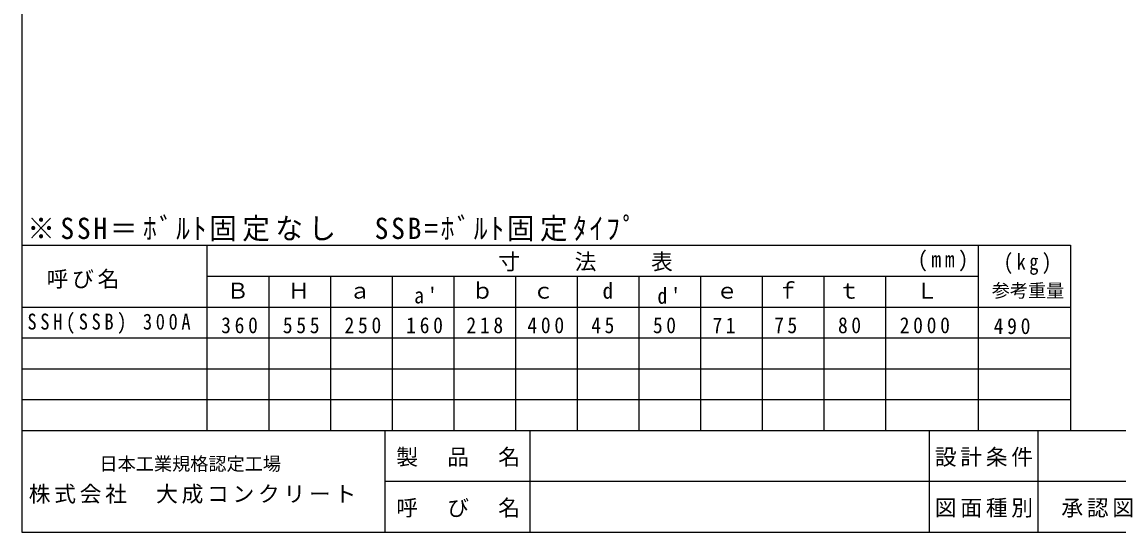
# Model space of a CAD drawing. Units: millimetres at full size, sheet at 1:20; details may follow other scales. Extents: x -10229 to 2612, y -1965 to 1806.
# Drawn here: x -2788 to 233, y -1894 to -489 of the extents above; entities that cross this region are included whole.
import ezdxf
from ezdxf.enums import TextEntityAlignment as Align

# ---------------------------------------------------------------- set-up
doc = ezdxf.new("R2010")
doc.units = ezdxf.units.MM
doc.header["$LTSCALE"] = 20
doc.layers.add('0-3', color=7, linetype='Continuous')
doc.layers.add('F-0', color=2, linetype='Continuous')
doc.styles.add('ＭＳ ゴシック', font='')
doc.styles.get('ＭＳ ゴシック').set_extended_font_data('MS Gothic')

msp = doc.modelspace()

# ---------------------------------------------------------------- linework, layer by layer
at = {"layer": '0-3'}
for p, q in [((-2788, -1104), (102, -1104)), ((-2278, -1104), (-2278, -1614)), ((-153, -1104), (-153, -1614)), ((102, -1104), (102, -1614)), ((-2278, -1189), (-153, -1189)), ((-2108, -1189), (-2108, -1614)), ((-1938, -1189), (-1938, -1614)), ((-1768, -1189), (-1768, -1614)), ((-1598, -1189), (-1598, -1614)), ((-1428, -1189), (-1428, -1614)), ((-1258, -1189), (-1258, -1614)), ((-1088, -1189), (-1088, -1614)), ((-918, -1189), (-918, -1614)), ((-748, -1189), (-748, -1614)), ((-578, -1189), (-578, -1614)), ((-408, -1189), (-408, -1614)), ((-2788, -1274), (102, -1274)), ((-2788, -1359), (102, -1359)), ((-2788, -1444), (-153, -1444)), ((-153, -1444), (102, -1444)), ((-2788, -1529), (102, -1529))]:
    msp.add_line(p, q, dxfattribs=at)
at = {"layer": 'F-0'}
for p, q in [((-2788, 1806), (-2788, -1894)), ((-2788, -1614), (2612, -1614)), ((-1788, -1614), (-1788, -1894)), ((-1388, -1614), (-1388, -1894)), ((-288, -1614), (-288, -1894)), ((12, -1614), (12, -1894)), ((-1788, -1754), (1552, -1754)), ((-2788, -1894), (2612, -1894))]:
    msp.add_line(p, q, dxfattribs=at)

# ---------------------------------------------------------------- texts
at = {"layer": '0-3', "style": 'ＭＳ ゴシック'}
for s, p in [('Ｂ', (-2223.02, -1264.08)), ('Ｈ', (-2055.02, -1264.08)), ('ｂ', (-1549.02, -1264.08)), ('d', (-1188.21, -1264.2)), ('ｆ', (-707.02, -1264.08)), ('Ｌ', (-323.65, -1264.08)), ('ａ', (-1887.02, -1264.08)), ('ｃ', (-1381.02, -1264.08)), ('ｅ', (-875.02, -1264.08)), ('ｔ', (-539.02, -1264.08))]:
    msp.add_text(s, height=43.99, dxfattribs=at).set_placement(p, align=Align.BOTTOM_LEFT)
at = {"layer": '0-3', "color": 4, "style": 'ＭＳ ゴシック'}
msp.add_text('参考重量', height=36.66, dxfattribs=at).set_placement((-115.45, -1258.1), align=Align.BOTTOM_LEFT)
at = {"layer": '0-3', "attachment_point": 7, "style": 'ＭＳ ゴシック'}
for s, insert, char_height in [('\\T1.2;\\W0.95;※SSH＝ﾎﾞﾙﾄ固定なし\u3000SSB=ﾎﾞﾙﾄ固定ﾀｲﾌﾟ', (-2773.21, -1093.42), 58.65), ('\\T1.38;\\W0.9;(mm)', (-319, -1176), 43.99), ('\\T1.17;寸\u3000\u3000法\u3000\u3000表', (-1475.42, -1176), 43.99), ('\\T1.38;\\W0.85;(kg)', (-82.13, -1185.62), 43.99), ('\\T1.17;呼び名', (-2719.93, -1223.68), 43.99), ("\\T1.36;\\W0.9;a'", (-1706.99, -1264.73), 43.99), ("\\T1.36;\\W0.9;d'", (-1036.61, -1265.99), 43.99), ('\\T1.39;\\W0.85;SSH(SSB)\\~300A', (-2772.85, -1347.89), 43.99), ('\\T1.38;\\W0.9;360', (-2239.02, -1346.78), 43.99), ('\\T1.38;\\W0.9;555', (-2069.02, -1346.78), 43.99), ('\\T1.38;\\W0.9;250', (-1899.02, -1346.78), 43.99), ('\\T1.38;\\W0.9;160', (-1729.02, -1346.78), 43.99), ('\\T1.38;\\W0.9;218', (-1563.02, -1346.78), 43.99), ('\\T1.38;\\W0.9;400', (-1395.02, -1346.78), 43.99), ('\\T1.36;\\W0.9;45', (-1219.02, -1346.78), 43.99), ('\\T1.36;\\W0.9;50', (-1049.02, -1346.78), 43.99), ('\\T1.36;\\W0.9;71', (-885.02, -1346.78), 43.99), ('\\T1.36;\\W0.9;75', (-715.02, -1346.78), 43.99), ('\\T1.36;\\W0.9;80', (-539.02, -1346.78), 43.99), ('\\T1.38;\\W0.9;2000', (-369.02, -1346.78), 43.99), ('\\T1.38;\\W0.9;490', (-110.02, -1349.08), 43.99)]:
    msp.add_mtext(s, dxfattribs=dict(at, insert=insert, char_height=char_height))
at = {"layer": 'F-0', "color": 4, "style": 'ＭＳ ゴシック'}
msp.add_text('日本工業規格認定工場', height=36.66, dxfattribs=at).set_placement((-2574.22, -1735.22), align=Align.BOTTOM_LEFT)
at = {"layer": 'F-0', "color": 7, "char_height": 43.99, "attachment_point": 7, "style": 'ＭＳ ゴシック'}
for s, insert in [('\\T1.17;製\u3000品\u3000名', (-1756.33, -1714)), ('\\T1.17;設計条件', (-272.1, -1714)), ('\\T1.17;株式会社\u3000大成コンクリート', (-2769.23, -1816.03)), ('\\T1.17;呼\u3000び\u3000名', (-1756.33, -1854)), ('\\T1.17;図面種別', (-272.1, -1854)), ('\\T1.17;承認図', (76.38, -1854))]:
    msp.add_mtext(s, dxfattribs=dict(at, insert=insert))

doc.saveas('drawing.dxf')
